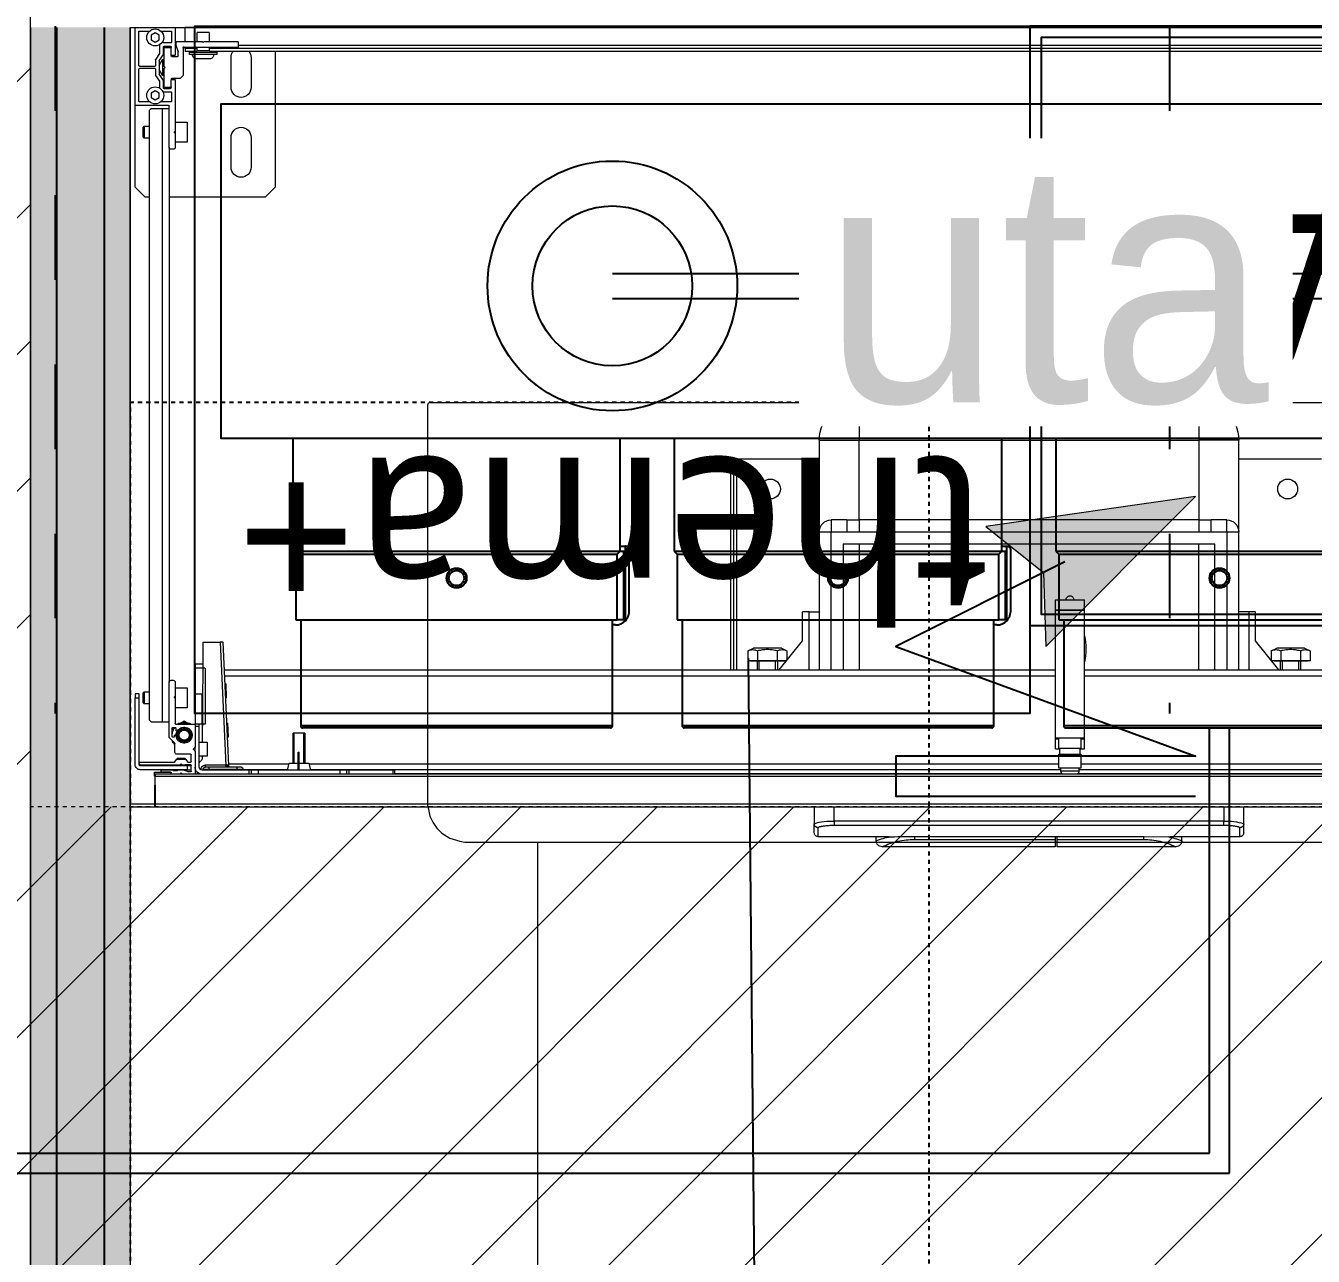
# Model space of a CAD drawing. Header units: centimetres. Extents: x 2191 to 12545, y -680 to 18662.
# Drawn here: x 10949.7 to 11014.2, y 9078.8 to 9140.4 of the extents above; entities that cross this region are included whole.
import ezdxf

# ---------------------------------------------------------------- set-up
doc = ezdxf.new("R2010")
doc.units = ezdxf.units.CM
for name, pattern in [('prlm_vmc', [0.282222, 0.141111, -0.141111]), ('Style de ligne -1', [0.41664, 0.20828, -0.20836]), ('VW-01', [0.41656, 0.20828, -0.20828])]:
    doc.linetypes.add(name, pattern=pattern)
for name, color, linetype in [('B Aménagement intérieur', 252, 'Continuous'), ('B Faux plafonds', 252, 'Continuous'), ('B Faux plafonds_Hatch', 252, 'Continuous'), ('B GÈnÈral_Hatch', 252, 'Continuous'), ('B Général', 252, 'Continuous'), ('C ANNOTATIONS-prestations', 252, 'Continuous'), ('D SURFACES-shab', 252, 'Continuous'), ('F REMPLISSAGE-vert clair', 252, 'Continuous'), ('F REMPLISSAGE-vert foncé', 252, 'Continuous'), ('prlm-CHAUFF', 4, 'Continuous')]:
    doc.layers.add(name, color=color, linetype=linetype)
for name, color, linetype, lineweight in [('F REMPLISSAGE-vert clair_Hatch', 7, 'Continuous', 5), ('F REMPLISSAGE-vert foncÈ_Hatch', 7, 'Continuous', 5), ('prlm-ELEC-CFO', 1, 'Continuous', 25), ('prlm-GAZ', 2, 'Continuous', 25)]:
    doc.layers.add(name, color=color, linetype=linetype, lineweight=lineweight)
doc.styles.add('prlm-chauff', font='trebucbi.ttf', dxfattribs={"height": 18})
doc.styles.add('prlm-elec-cfo', font='comic.ttf', dxfattribs={"height": 12})
doc.styles.get("Standard").update_dxf_attribs({"font": 'isocp.shx', "height": 15})

# ---------------------------------------------------------------- blocks, each defined once
blk = doc.blocks.new('G 100_80')
at = {"layer": 'B Général', "color": 7, "linetype": 'Continuous', "lineweight": 5}
for p, q in [((48.52, 43.75), (48.52, -43.75)), ((49.353, 10.75), (48.52, 10.75)), ((49.8, 10.75), (49.353, 10.75)), ((50, 10.55), (49.551, 10.55)), ((50, 10.55), (50, 7.06)), ((48.52, 9.75), (49.23, 9.75)), ((49.23, 9.75), (49.23, -9.75)), ((49.428, 9.75), (49.23, 9.75)), ((49.428, -9.75), (49.428, 9.75)), ((50.2, 7.65), (50, 7.65)), ((50.5, 7.35), (50.5, 7.35)), ((50.5, 7.35), (50.5, 1.416)), ((49.997, -5.76), (49.997, 5.76)), ((49.997, 5.74), (50.134, 5.74)), ((50.134, 1.416), (50.134, 5.74)), ((50.134, 1.416), (49.997, 1.416)), ((49.997, 1.307), (50.134, 1.307)), ((50.5, 1.416), (50.134, 1.416)), ((50.134, -5.74), (50.134, 1.307)), ((50.134, 1.307), (50.5, 1.307)), ((50.5, 1.307), (50.5, -7.35)), ((49.997, -5.74), (50.134, -5.74)), ((50, -7.037), (50, -10.55)), ((50.2, -7.65), (50, -7.65)), ((50.5, -7.35), (50.5, -7.35)), ((49.23, -9.75), (48.52, -9.75)), ((49.23, -9.75), (49.428, -9.75)), ((48.52, -10.75), (49.353, -10.75)), ((49.8, -10.75), (49.353, -10.75)), ((50, -10.55), (49.551, -10.55))]:
    blk.add_line(p, q, dxfattribs=at)
at = {"layer": 'B Général', "color": 7, "linetype": 'Continuous', "lineweight": 5, "flags": 128}
blk.add_lwpolyline([(9.5, -45), (9.5, 45), (48.52, 45), (48.52, -45)], close=True, dxfattribs=at)
for points in [[(49.23, 9.75, -0.052931), (49.238, 10.257, -0.052931), (49.353, 10.75)], [(49.8, 10.75, -0.198912), (49.941, 10.691, -0.198912), (50, 10.55)], [(49.998, 6.954, -0.015616), (50.088, 7.305, -0.015616), (50.2, 7.65)], [(50.134, 5.74, -0.052763), (50.232, 6.564, -0.052763), (50.5, 7.35)], [(50.2, 7.65, -0.198912), (50.412, 7.562, -0.198912), (50.5, 7.35)], [(50, -7.055), (50, -7.051, -0.000336), (49.997, -5.769), (49.997, -5.76)], [(50.5, -7.35, -0.052495), (50.232, -6.564, -0.052495), (50.134, -5.74)], [(50.2, -7.65, -0.015662), (50.088, -7.305, -0.015662), (49.998, -6.954)], [(50.5, -7.35, -0.198912), (50.412, -7.562, -0.198912), (50.2, -7.65)], [(49.353, -10.75, -0.057305), (49.234, -10.257, -0.057305), (49.23, -9.75)], [(50, -10.55, -0.198912), (49.941, -10.691, -0.198912), (49.8, -10.75)]]:
    blk.add_lwpolyline(points, format="xyb", dxfattribs=at)
blk.add_lwpolyline([(49.997, 5.76), (50, 7.067), (50, 7.068)], dxfattribs=at)
at = {"layer": 'B Général', "color": 7, "linetype": 'Continuous', "lineweight": 5}
for points, knots in [([(49.353, 10.75), (49.355, 10.75), (49.382, 10.75), (49.428, 10.736), (49.462, 10.717), (49.488, 10.698), (49.509, 10.674), (49.527, 10.647), (49.539, 10.619), (49.55, 10.579), (49.551, 10.554), (49.551, 10.552), (49.551, 10.55)], [0, 0, 0, 1, 2, 3, 4, 5, 6, 7, 8, 9, 9, 10, 10, 10]), ([(49.428, 9.75), (49.426, 10.038), (49.478, 10.413), (49.517, 10.522), (49.54, 10.549), (49.55, 10.55), (49.551, 10.55), (49.551, 10.55)], [0, 0, 0, 1, 2, 3, 4, 4, 5, 5, 5]), ([(49.551, -10.55), (49.517, -10.533), (49.484, -10.424), (49.425, -10.055), (49.428, -9.753), (49.428, -9.752), (49.428, -9.75)], [0, 0, 0, 1, 2, 3, 3, 4, 4, 4]), ([(49.551, -10.55), (49.551, -10.552), (49.55, -10.579), (49.537, -10.626), (49.518, -10.661), (49.499, -10.686), (49.475, -10.708), (49.449, -10.726), (49.421, -10.738), (49.382, -10.749), (49.356, -10.75), (49.355, -10.75), (49.353, -10.75)], [0, 0, 0, 1, 2, 3, 4, 5, 6, 7, 8, 9, 9, 10, 10, 10])]:
    blk.add_open_spline(points, degree=2, knots=knots, dxfattribs=at)
at = {"layer": 'C ANNOTATIONS-prestations', "lineweight": 5}
for p, q in [((46.87, 43.75), (46.87, -43.75)), ((46.97, -43.75), (46.97, 43.75)), ((9.5, 42.25), (9.5, -42.25)), ((10.55, 41.05), (10.55, -41.05)), ((10.7, 41), (10.7, -41)), ((41.65, 2.775), (41.65, 40.287)), ((41.95, 2.775), (41.95, 40.274)), ((10.4, 39.6), (10.4, -39.6)), ((46.35, 2.6), (46.35, 36.034)), ((46.65, 35.974), (46.65, 2.5)), ((46.85, 31.75), (46.85, 2.433)), ((31.1, 14.65), (31.1, 10.5)), ((40.56, 13.8), (40.704, 14.082)), ((40.56, 13.8), (40.56, 12.4)), ((40.704, 14.082), (41.2, 14.082)), ((40.704, 13.591), (41.2, 13.591)), ((41.2, 14.082), (41.2, 13.836)), ((41.2, 13.95), (41.22, 13.95)), ((41.2, 13.836), (41.2, 13.591)), ((41.2, 13.591), (41.2, 13.1)), ((41.22, 13.95), (41.22, 12.25)), ((41.22, 13.6), (41.65, 13.6)), ((41.2, 13.1), (41.2, 12.609)), ((41.65, 13.508), (41.22, 13.508)), ((41.65, 12.504), (40.205, 11.342)), ((40.704, 12.119), (40.56, 12.4)), ((40.704, 12.609), (41.2, 12.609)), ((41.2, 12.609), (41.2, 12.364)), ((41.2, 12.364), (41.2, 12.142)), ((41.22, 12.25), (41.2, 12.25)), ((41.65, 12.692), (41.22, 12.692)), ((41.65, 12.6), (41.22, 12.6)), ((40.704, 12.119), (41.171, 12.119)), ((38.75, 11.342), (38.75, 11)), ((40.205, 11.342), (38.75, 11.342)), ((38.75, 11), (41.65, 11)), ((38.75, 11), (38.75, 10.5)), ((34.75, 10.5), (30.15, 10.5)), ((30.15, 10.5), (30.15, 8.5)), ((41.65, 10.5), (34.75, 10.5)), ((34.75, 9.9), (34.75, 10.5)), ((34.15, 9.9), (34.15, 9.125)), ((34.75, 9.9), (34.15, 9.9)), ((34.75, 9.9), (41.65, 9.9)), ((34.75, 9.125), (34.75, 9.9)), ((34.15, 8.5), (34.15, 9.125)), ((34.75, 9.125), (34.15, 9.125)), ((35.35, -9.3), (35.35, 9.3)), ((41.65, 9.3), (35.35, 9.3)), ((28.15, 8.5), (28.15, -8.5)), ((28.15, 8.5), (30.15, 8.5)), ((30.15, -8.5), (30.15, 8.5)), ((30.15, 8.5), (34.15, 8.5)), ((34.15, 8.5), (34.15, -8.5)), ((34.15, 8.5), (34.742, 8.5)), ((34.742, -8.5), (34.742, 8.5)), ((41.65, 8.5), (35.35, 8.5)), ((38.65, 2.775), (38.15, 2.775)), ((38.15, 1.325), (38.15, 2.775)), ((38.65, 1.325), (38.65, 2.775)), ((38.675, 2.775), (38.65, 2.775)), ((38.675, 2.775), (38.675, 1.325)), ((45.075, 2.775), (38.675, 2.775)), ((45.075, 2.775), (45.075, 1.325)), ((45.1, 2.775), (45.075, 2.775)), ((45.075, 2.6), (45.575, 2.6)), ((45.6, 2.775), (45.1, 2.775)), ((45.1, 2.6), (45.1, 2.775)), ((45.575, 1.5), (45.575, 2.6)), ((45.6, 2.55), (45.6, 2.775)), ((45.875, 1.5), (45.875, 2.6)), ((45.875, 2.6), (46.575, 2.6)), ((46.575, 2.6), (46.575, 1.5)), ((45.575, 2.55), (45.875, 2.55)), ((46.575, 2.5), (46.725, 2.5)), ((46.725, 2.5), (46.725, 1.6)), ((38.65, 1.325), (38.15, 1.325)), ((38.675, 1.325), (38.65, 1.325)), ((45.075, 1.325), (38.675, 1.325)), ((41.65, -40.287), (41.65, 1.325)), ((41.95, -40.274), (41.95, 1.325)), ((45.575, 1.5), (45.075, 1.5)), ((45.1, 1.325), (45.075, 1.325)), ((45.1, 1.325), (45.1, 1.5)), ((45.6, 1.325), (45.1, 1.325)), ((45.875, 1.55), (45.575, 1.55)), ((45.6, 1.325), (45.6, 1.55)), ((46.575, 1.5), (45.875, 1.5)), ((46.35, -36.044), (46.35, 1.5)), ((46.725, 1.6), (46.575, 1.6)), ((46.65, 1.6), (46.65, -35.984)), ((46.85, 1.667), (46.85, -31.75)), ((28.15, -8.5), (30.15, -8.5)), ((34.15, -8.5), (30.15, -8.5)), ((30.15, -10.5), (30.15, -8.5)), ((34.15, -9.124), (34.15, -8.5)), ((34.15, -8.5), (34.742, -8.5)), ((35.35, -8.5), (41.65, -8.5)), ((34.15, -9.124), (34.15, -9.9)), ((34.15, -9.124), (34.75, -9.124)), ((34.75, -9.9), (34.75, -9.124)), ((35.35, -9.3), (41.65, -9.3)), ((34.15, -9.9), (34.75, -9.9)), ((41.65, -9.9), (34.75, -9.9)), ((34.75, -10.5), (34.75, -9.9)), ((30.15, -10.5), (34.75, -10.5)), ((31.1, -10.5), (31.1, -14.65)), ((34.75, -10.5), (41.65, -10.5)), ((38.75, -11), (38.75, -10.5)), ((41.65, -11), (38.75, -11)), ((38.75, -11), (38.75, -11.342)), ((40.205, -11.342), (38.75, -11.342)), ((41.65, -12.504), (40.205, -11.342)), ((40.56, -12.4), (40.704, -12.118)), ((40.704, -12.118), (41.171, -12.118)), ((41.2, -12.142), (41.2, -12.364)), ((40.56, -12.4), (40.56, -13.8)), ((40.704, -12.609), (41.2, -12.609)), ((41.2, -12.25), (41.22, -12.25)), ((41.2, -12.364), (41.2, -12.609)), ((41.2, -12.609), (41.2, -13.1)), ((41.22, -12.25), (41.22, -13.95)), ((41.22, -12.6), (41.65, -12.6)), ((41.65, -12.692), (41.22, -12.692)), ((41.2, -13.1), (41.2, -13.591)), ((41.65, -13.508), (41.22, -13.508)), ((40.704, -14.081), (40.56, -13.8)), ((40.704, -13.591), (41.2, -13.591)), ((40.704, -14.081), (41.2, -14.081)), ((41.2, -13.591), (41.2, -13.836)), ((41.2, -13.836), (41.2, -14.081)), ((41.22, -13.95), (41.2, -13.95)), ((41.65, -13.6), (41.22, -13.6)), ((31.1, -14.65), (31.1, -14.8)), ((31.1, -14.65), (41.65, -14.65)), ((31.1, -14.8), (41.65, -14.8)), ((31.1, -14.8), (31.1, -14.95)), ((31.1, -14.95), (41.65, -14.95)), ((46.67, -31.75), (46.67, -31.85)), ((46.87, -31.75), (46.67, -31.75)), ((46.67, -31.85), (46.67, -34.033)), ((46.67, -31.85), (46.87, -31.85)), ((46.87, -34.033), (46.67, -34.033)), ((46.67, -34.033), (46.67, -34.168)), ((46.67, -34.168), (46.67, -34.5)), ((46.67, -34.168), (46.87, -34.168)), ((46.67, -34.5), (46.67, -38.6)), ((46.67, -34.5), (46.87, -34.5)), ((46.32, -36.05), (46.67, -35.98)), ((46.32, -36.55), (46.32, -36.05)), ((44.82, -36.25), (44.82, -36.85)), ((44.82, -36.25), (46.32, -36.25)), ((46.32, -36.311), (44.82, -36.311)), ((45.911, -36.55), (45.775, -36.55)), ((45.775, -36.6), (45.775, -36.55)), ((45.911, -36.6), (45.775, -36.6)), ((46.67, -36.55), (45.911, -36.55)), ((45.911, -36.6), (45.911, -36.55)), ((46.67, -36.6), (45.911, -36.6)), ((46.32, -37.05), (46.32, -36.6)), ((46.32, -36.789), (44.82, -36.789)), ((46.32, -36.85), (44.82, -36.85)), ((46.67, -37.12), (46.32, -37.05)), ((46.35, -40.074), (46.35, -37.056)), ((46.65, -37.116), (46.65, -39.35)), ((10.7, -37.75), (17.5, -37.75)), ((17.5, -37.75), (18, -38.25)), ((18, -38.25), (18, -43.05)), ((46.67, -38.6), (46.67, -38.932)), ((46.67, -38.6), (46.87, -38.6)), ((11, -38.95), (12.5, -38.95)), ((15, -38.95), (16.5, -38.95)), ((46.67, -38.932), (46.67, -39.067)), ((46.87, -38.932), (46.67, -38.932)), ((46.67, -39.067), (46.67, -41.4)), ((46.67, -39.067), (46.87, -39.067)), ((10.2, -41.3), (10.2, -39.63)), ((10.23, -39.6), (10.47, -39.6)), ((10.5, -39.63), (10.5, -42.29)), ((12.5, -39.95), (11, -39.95)), ((16.5, -39.95), (15, -39.95)), ((46.52, -39.45), (46.52, -39.65)), ((46.52, -39.65), (46.52, -41.05)), ((46.62, -39.65), (46.52, -39.65)), ((46.67, -39.35), (46.62, -39.35)), ((46.62, -39.65), (46.62, -39.35)), ((46.62, -39.65), (46.67, -39.65)), ((46.62, -41.05), (46.62, -39.65)), ((46.413, -40.071), (40.27, -40.35)), ((40.27, -40.5), (46.42, -40.221)), ((40.27, -40.35), (40.27, -40.5)), ((40.27, -41.351), (40.27, -40.5)), ((43.056, -40.173), (42.354, -40.205)), ((42.357, -40.255), (42.354, -40.205)), ((43.056, -40.173), (43.058, -40.223)), ((45.018, -40.084), (44.316, -40.116)), ((44.319, -40.166), (44.316, -40.116)), ((45.018, -40.084), (45.02, -40.134)), ((46.425, -40.07), (46.413, -40.071)), ((46.413, -40.071), (46.42, -40.221)), ((46.42, -40.221), (46.425, -40.22)), ((46.42, -40.221), (46.42, -41.25)), ((9.75, -41.05), (9.75, -41.65)), ((9.75, -41.05), (10.2, -41.05)), ((10.5, -41.05), (10.65, -41.05)), ((10.65, -41.05), (10.75, -40.95)), ((10.65, -41.65), (10.65, -41.05)), ((10.7, -40.67), (10.75, -40.67)), ((10.75, -40.67), (10.75, -42.03)), ((10.75, -40.67), (10.85, -40.67)), ((10.85, -40.67), (10.85, -42.03)), ((11.08, -41.025), (11.08, -41.675)), ((41.57, -41.25), (44.37, -41.25)), ((41.57, -41.25), (41.57, -41.75)), ((44.37, -41.25), (44.37, -41.4)), ((45.27, -41.15), (45.97, -41.15)), ((45.27, -41.55), (45.27, -41.15)), ((45.97, -41.15), (45.97, -41.55)), ((46.42, -41.25), (46.52, -41.25)), ((46.52, -41.05), (46.52, -41.25)), ((46.62, -41.05), (46.52, -41.05)), ((46.67, -41.05), (46.62, -41.05)), ((46.62, -41.35), (46.62, -41.05)), ((10.2, -41.65), (9.75, -41.65)), ((10.25, -41.35), (10.2, -41.3)), ((10.2, -41.4), (10.25, -41.35)), ((10.2, -42.67), (10.2, -41.4)), ((10.65, -41.65), (10.5, -41.65)), ((10.55, -41.65), (10.55, -42.25)), ((10.75, -41.75), (10.65, -41.65)), ((10.7, -41.7), (10.7, -42.25)), ((44.47, -41.36), (40.27, -41.351)), ((41.37, -41.353), (41.37, -41.75)), ((41.37, -41.75), (41.57, -41.75)), ((41.57, -41.75), (42.87, -41.75)), ((42.87, -41.4), (42.87, -41.75)), ((44.37, -41.4), (42.87, -41.4)), ((42.87, -41.75), (44.37, -41.75)), ((44.37, -41.4), (44.37, -41.55)), ((44.37, -41.4), (45.27, -41.4)), ((44.37, -41.55), (44.37, -41.75)), ((44.47, -41.55), (44.37, -41.55)), ((44.37, -41.75), (44.4, -41.75)), ((44.37, -42.72), (44.37, -41.78)), ((44.4, -41.75), (45.508, -41.75)), ((44.472, -41.4), (44.47, -41.36)), ((46.52, -41.55), (44.47, -41.55)), ((44.47, -41.75), (44.47, -41.55)), ((45.732, -41.75), (45.508, -41.75)), ((45.529, -41.759), (45.599, -41.829)), ((45.641, -41.829), (45.711, -41.759)), ((45.732, -41.75), (46.84, -41.75)), ((45.97, -41.4), (46.067, -41.4)), ((46.62, -41.35), (46.67, -41.35)), ((46.765, -41.65), (46.87, -41.65)), ((46.84, -41.75), (46.87, -41.75)), ((9.5, -42.78), (9.5, -42.25)), ((10.2, -42.25), (9.5, -42.25)), ((10.55, -42.25), (10.5, -42.25)), ((10.5, -42.35), (11.9, -42.35)), ((10.55, -42.25), (10.7, -42.25)), ((10.75, -42.03), (10.7, -42.03)), ((10.85, -42.03), (10.75, -42.03)), ((11.9, -42.35), (12.05, -42.5)), ((12.05, -42.5), (12.05, -42.92)), ((14.25, -42.15), (15.25, -42.15)), ((14.25, -42.75), (14.25, -42.15)), ((15.25, -42.15), (15.25, -42.75)), ((42.55, -42.15), (43.55, -42.15)), ((42.55, -42.75), (42.55, -42.15)), ((43.55, -42.15), (43.55, -42.75)), ((44.278, -42.2), (44.22, -42.3)), ((44.22, -42.3), (44.278, -42.4)), ((45.114, -41.95), (44.726, -41.95)), ((45.87, -41.98), (45.87, -42.66)), ((46.24, -41.95), (45.9, -41.95)), ((46.07, -42.27), (46.09, -42.25)), ((46.07, -42.63), (46.07, -42.27)), ((46.07, -42.293), (46.12, -42.293)), ((46.09, -42.65), (46.09, -42.25)), ((46.09, -42.25), (46.12, -42.25)), ((46.12, -42.654), (46.12, -42.246)), ((46.133, -42.221), (46.257, -42.134)), ((46.27, -42.109), (46.27, -41.98)), ((46.371, -42.429), (46.411, -42.388)), ((46.411, -42.512), (46.371, -42.471)), ((46.4, -41.98), (46.4, -42.252)), ((46.4, -42.25), (46.45, -42.25)), ((46.4, -42.293), (46.45, -42.293)), ((46.42, -42.28), (46.42, -42.367)), ((46.42, -42.533), (46.42, -42.625)), ((46.72, -41.95), (46.43, -41.95)), ((46.45, -41.95), (46.45, -42.15)), ((46.45, -42.15), (46.45, -44.5)), ((46.45, -42.15), (46.65, -42.15)), ((46.65, -42.15), (46.65, -41.95)), ((46.65, -42.15), (46.65, -44.5)), ((46.65, -42.595), (46.65, -42.31)), ((46.661, -42.249), (46.7, -42.21)), ((46.661, -42.287), (46.661, -42.249)), ((46.7, -42.15), (46.7, -42.251)), ((46.72, -42.15), (46.7, -42.15)), ((46.75, -41.98), (46.75, -42.12)), ((46.821, -42.429), (46.87, -42.379)), ((46.87, -42.521), (46.821, -42.471)), ((46.835, -42.486), (46.835, -42.414)), ((9.5, -44.72), (9.5, -42.78)), ((9.53, -42.75), (10.87, -42.75)), ((9.68, -43.467), (9.68, -42.96)), ((9.71, -42.93), (10.24, -42.93)), ((10.395, -42.7), (10.23, -42.7)), ((10.27, -42.96), (10.27, -43.306)), ((10.695, -42.601), (10.405, -42.698)), ((10.45, -42.98), (10.45, -43.32)), ((10.87, -42.95), (10.48, -42.95)), ((10.5, -43.27), (10.5, -42.98)), ((10.92, -42.6), (10.705, -42.6)), ((10.87, -42.95), (10.92, -42.95)), ((10.9, -42.78), (10.9, -42.92)), ((10.95, -42.92), (10.95, -42.63)), ((12.08, -42.95), (12.13, -42.95)), ((12.1, -42.92), (12.1, -42.78)), ((12.13, -42.75), (14.7, -42.75)), ((12.52, -42.95), (12.13, -42.95)), ((12.5, -42.98), (12.5, -43.27)), ((12.55, -43.32), (12.55, -42.98)), ((12.73, -43.28), (12.73, -42.96)), ((12.76, -42.93), (13.19, -42.93)), ((13.22, -42.96), (13.22, -43.467)), ((13.4, -43.08), (13.4, -44.72)), ((15.5, -43.05), (13.43, -43.05)), ((13.55, -43.4), (13.55, -43.05)), ((14.7, -42.75), (14.729, -42.779)), ((14.7, -42.75), (14.8, -42.75)), ((14.771, -42.779), (14.8, -42.75)), ((14.8, -42.75), (15.5, -42.75)), ((15.5, -43.05), (42.27, -43.05)), ((15.6, -42.85), (15.6, -42.95)), ((42.17, -42.95), (42.17, -42.85)), ((42.27, -42.75), (42.958, -42.75)), ((45.028, -43.05), (42.27, -43.05)), ((42.958, -42.75), (43.082, -42.75)), ((42.979, -42.759), (42.999, -42.779)), ((43.041, -42.779), (43.061, -42.759)), ((43.082, -42.75), (44.34, -42.75)), ((44.25, -43.4), (44.25, -43.05)), ((44.54, -42.87), (44.54, -42.74)), ((44.54, -42.854), (44.566, -42.9)), ((44.57, -42.71), (44.68, -42.71)), ((44.99, -42.9), (44.57, -42.9)), ((44.71, -42.68), (44.71, -42.657)), ((44.92, -42.729), (44.92, -42.76)), ((44.95, -42.79), (44.99, -42.79)), ((45.02, -42.82), (45.02, -42.87)), ((45.321, -42.769), (45.049, -43.041)), ((45.184, -42.906), (45.27, -42.906)), ((45.27, -42.906), (45.328, -42.806)), ((45.77, -42.76), (45.342, -42.76)), ((46.07, -42.607), (46.12, -42.607)), ((46.09, -42.65), (46.07, -42.63)), ((46.12, -42.65), (46.09, -42.65)), ((46.257, -42.766), (46.133, -42.679)), ((46.27, -44.52), (46.27, -42.791)), ((46.4, -42.607), (46.45, -42.607)), ((46.45, -42.65), (46.4, -42.65)), ((46.4, -42.827), (46.4, -42.653)), ((46.42, -42.855), (46.42, -44.45)), ((46.65, -43.42), (46.65, -42.885)), ((46.661, -42.65), (46.661, -42.618)), ((46.7, -42.69), (46.661, -42.65)), ((46.7, -42.654), (46.7, -42.826)), ((46.77, -42.98), (46.77, -43.42)), ((46.77, -43.78), (46.77, -42.98)), ((46.77, -42.98), (46.87, -42.98)), ((46.84, -42.95), (46.8, -42.95)), ((9.885, -43.55), (9.769, -43.75)), ((9.769, -43.75), (9.885, -43.95)), ((10.115, -43.55), (9.885, -43.55)), ((10.231, -43.75), (10.115, -43.55)), ((10.115, -43.95), (10.231, -43.75)), ((10.364, -43.53), (10.786, -43.53)), ((10.48, -43.35), (10.841, -43.35)), ((11.45, -43.3), (10.53, -43.3)), ((10.803, -43.535), (11.088, -43.725)), ((10.858, -43.355), (11.142, -43.545)), ((11.1, -43.377), (11.1, -43.3)), ((11.1, -43.377), (11.9, -43.377)), ((11.4, -43.55), (11.1, -43.377)), ((11.105, -43.73), (11.41, -43.73)), ((11.159, -43.55), (11.841, -43.55)), ((11.177, -43.3), (11.177, -43.421)), ((11.44, -44.54), (11.44, -43.76)), ((11.45, -43.3), (11.5, -43.25)), ((11.5, -43.25), (11.55, -43.3)), ((12.47, -43.3), (11.55, -43.3)), ((11.56, -43.76), (11.56, -44.54)), ((11.59, -43.73), (11.904, -43.73)), ((11.9, -43.377), (11.6, -43.55)), ((11.823, -43.3), (11.823, -43.421)), ((11.858, -43.545), (12.15, -43.35)), ((11.9, -43.3), (11.9, -43.377)), ((11.904, -43.73), (12.197, -43.535)), ((12.15, -43.35), (12.52, -43.35)), ((12.214, -43.53), (12.536, -43.53)), ((12.785, -43.55), (12.669, -43.75)), ((12.669, -43.75), (12.785, -43.95)), ((13.015, -43.55), (12.785, -43.55)), ((13.131, -43.75), (13.015, -43.55)), ((13.015, -43.95), (13.131, -43.75)), ((13.55, -43.4), (44.25, -43.4)), ((13.55, -43.95), (13.55, -43.4)), ((44.25, -43.95), (44.25, -43.4)), ((46.74, -43.45), (46.68, -43.45)), ((46.97, -43.78), (46.77, -43.78)), ((46.87, -43.75), (46.97, -43.75)), ((46.97, -43.75), (46.97, -43.78)), ((47.42, -43.75), (46.97, -43.75)), ((9.68, -44.54), (9.68, -44.033)), ((9.885, -43.95), (10.115, -43.95)), ((12.785, -43.95), (13.015, -43.95)), ((13.22, -44.033), (13.22, -44.54)), ((13.65, -44.05), (13.55, -43.95)), ((13.65, -44.05), (44.15, -44.05)), ((14.45, -44.3), (14.45, -44.05)), ((14.45, -44.3), (15.05, -44.3)), ((14.5, -44.35), (14.45, -44.3)), ((15, -44.35), (14.5, -44.35)), ((15.05, -44.3), (15, -44.35)), ((15.05, -44.05), (15.05, -44.3)), ((18, -44.25), (17.5, -44.75)), ((18, -44.05), (18, -44.25)), ((42.75, -44.3), (42.75, -44.05)), ((42.75, -44.3), (43.35, -44.3)), ((42.8, -44.35), (42.75, -44.3)), ((43.3, -44.35), (42.8, -44.35)), ((43.35, -44.3), (43.3, -44.35)), ((43.35, -44.05), (43.35, -44.3)), ((44.25, -43.95), (44.15, -44.05)), ((9.5, -44.75), (9.5, -44.72)), ((9.53, -44.75), (9.5, -44.75)), ((13.37, -44.75), (9.53, -44.75)), ((11.41, -44.57), (9.71, -44.57)), ((13.19, -44.57), (11.59, -44.57)), ((17.5, -44.75), (13.37, -44.75)), ((43.05, -44.55), (42.85, -44.55)), ((42.85, -44.55), (42.85, -44.75)), ((42.85, -44.75), (43.05, -44.75)), ((46.4, -44.55), (43.05, -44.55)), ((43.05, -44.75), (43.05, -44.55)), ((46.4, -44.75), (43.05, -44.75)), ((46.32, -44.55), (46.3, -44.55))]:
    blk.add_line(p, q, dxfattribs=at)
at = {"layer": 'C ANNOTATIONS-prestations'}
blk.add_line((48.52, -43.75), (47.42, -43.75), dxfattribs=at)
at = {"layer": 'C ANNOTATIONS-prestations', "lineweight": 5, "flags": 128}
for points in [[(40.704, 13.591, -0.132797), (40.637, 13.836, -0.132797), (40.704, 14.082)], [(40.704, 12.119, -0.132797), (40.637, 12.364, -0.132797), (40.704, 12.609)], [(28.15, 8.5, -0.198912), (28.736, 9.914, -0.198912), (30.15, 10.5)], [(34.15, 9.9, -0.198912), (34.326, 10.324, -0.198912), (34.75, 10.5)], [(39.95, 2.775, -0.057544), (40.6, 2.85, -0.057544), (41.25, 2.775)], [(38.15, 1.85, -0.414214), (37.95, 2.05, -0.414214), (38.15, 2.25)], [(46.725, 2.5, -0.16547), (46.816, 2.469, -0.16547), (46.87, 2.388)], [(46.87, 1.712, -0.16547), (46.816, 1.631, -0.16547), (46.725, 1.6)], [(30.15, -10.5, -0.198912), (28.736, -9.914, -0.198912), (28.15, -8.5)], [(34.75, -10.5, -0.198912), (34.326, -10.324, -0.198912), (34.15, -9.9)], [(40.704, -12.609, -0.132797), (40.637, -12.364, -0.132797), (40.704, -12.118)], [(40.704, -14.081, -0.132797), (40.637, -13.836, -0.132797), (40.704, -13.591)], [(10.7, -39.05, -0.080612), (10.842, -38.976, -0.080612), (11, -38.95)], [(12.5, -38.95, -0.414214), (13, -39.45, -0.414214), (12.5, -39.95)], [(15, -39.95, -0.414214), (14.5, -39.45, -0.414214), (15, -38.95)], [(16.5, -38.95, -0.414214), (17, -39.45, -0.414214), (16.5, -39.95)], [(10.2, -39.63, -0.198912), (10.209, -39.609, -0.198912), (10.23, -39.6)], [(10.47, -39.6, -0.198912), (10.491, -39.609, -0.198912), (10.5, -39.63)], [(11, -39.95, -0.080612), (10.842, -39.924, -0.080612), (10.7, -39.85)], [(46.52, -39.45, -0.198912), (46.549, -39.379, -0.198912), (46.62, -39.35)], [(46.52, -39.97, -0.193016), (46.492, -40.039, -0.193016), (46.425, -40.07)], [(10.85, -40.827, -0.218554), (11.01, -40.873, -0.218554), (11.08, -41.025)], [(10.85, -40.826, -0.003145), (10.853, -40.826, -0.003145), (10.855, -40.826)], [(46.663, -41.445, -0.227222), (46.495, -41.406, -0.227222), (46.42, -41.25)], [(46.62, -41.35, -0.198912), (46.549, -41.321, -0.198912), (46.52, -41.25)], [(11.08, -41.675, -0.218554), (11.01, -41.827, -0.218554), (10.85, -41.873)], [(10.855, -41.873, -0.003145), (10.853, -41.874, -0.003145), (10.85, -41.874)], [(44.37, -41.78, -0.198912), (44.379, -41.759, -0.198912), (44.4, -41.75)], [(44.697, -42.632, -0.366532), (44.556, -42.134, -0.366532), (45.023, -41.913, -0.366532), (45.318, -42.338, -0.366532), (44.948, -42.699)], [(45.508, -41.75, -0.098491), (45.519, -41.752, -0.098491), (45.529, -41.759)], [(45.641, -41.829, -0.198912), (45.62, -41.837, -0.198912), (45.599, -41.829)], [(45.711, -41.759, -0.098491), (45.721, -41.752, -0.098491), (45.732, -41.75)], [(46.067, -41.4, -0.109774), (46.151, -41.419, -0.109774), (46.22, -41.472)], [(46.302, -41.55, -0.028434), (46.259, -41.513, -0.028434), (46.22, -41.472)], [(46.87, -41.4, -0.198912), (46.767, -41.647, -0.198912), (46.52, -41.75)], [(46.67, -41.4, -0.198912), (46.626, -41.506, -0.198912), (46.52, -41.55)], [(46.84, -41.75, -0.198912), (46.861, -41.759, -0.198912), (46.87, -41.78)], [(10.5, -42.35, -0.414214), (10.47, -42.32, -0.414214), (10.5, -42.29)], [(44.37, -42.646, -0.14145), (44.27, -42.3, -0.14145), (44.37, -41.954)], [(44.37, -42.54, -0.103148), (44.32, -42.3, -0.103148), (44.37, -42.06)], [(45.87, -41.98, -0.198912), (45.879, -41.959, -0.198912), (45.9, -41.95)], [(46.12, -42.246, -0.120588), (46.123, -42.232, -0.120588), (46.133, -42.221)], [(46.24, -41.95, -0.198912), (46.261, -41.959, -0.198912), (46.27, -41.98)], [(46.27, -42.109, -0.120588), (46.267, -42.123, -0.120588), (46.257, -42.134)], [(46.371, -42.471, -0.198912), (46.362, -42.45, -0.198912), (46.371, -42.429)], [(46.4, -41.98, -0.198912), (46.409, -41.959, -0.198912), (46.43, -41.95)], [(46.42, -42.28, -0.155096), (46.406, -42.269, -0.155096), (46.4, -42.252)], [(46.42, -42.367, -0.098491), (46.418, -42.378, -0.098491), (46.411, -42.388)], [(46.411, -42.512, -0.098491), (46.418, -42.522, -0.098491), (46.42, -42.533)], [(46.661, -42.249, -0.013224), (46.655, -42.25, -0.013224), (46.65, -42.25)], [(46.65, -42.31, -0.17724), (46.657, -42.291, -0.17724), (46.675, -42.28)], [(46.7, -42.251, -0.17724), (46.693, -42.27, -0.17724), (46.675, -42.28)], [(46.72, -41.95, -0.198912), (46.741, -41.959, -0.198912), (46.75, -41.98)], [(46.75, -42.12, -0.198912), (46.741, -42.141, -0.198912), (46.72, -42.15)], [(46.821, -42.471, -0.198912), (46.812, -42.45, -0.198912), (46.821, -42.429)], [(9.5, -42.78, -0.198912), (9.509, -42.759, -0.198912), (9.53, -42.75)], [(9.68, -42.96, -0.198912), (9.689, -42.939, -0.198912), (9.71, -42.93)], [(10.23, -42.7, -0.198912), (10.209, -42.691, -0.198912), (10.2, -42.67)], [(10.24, -42.93, -0.198912), (10.261, -42.939, -0.198912), (10.27, -42.96)], [(10.405, -42.698, -0.040241), (10.4, -42.7, -0.040241), (10.395, -42.7)], [(10.45, -42.98, -0.198912), (10.459, -42.959, -0.198912), (10.48, -42.95)], [(10.5, -42.98, -0.198912), (10.509, -42.959, -0.198912), (10.53, -42.95)], [(10.695, -42.601, -0.040241), (10.7, -42.6, -0.040241), (10.705, -42.6)], [(10.87, -42.75, -0.198912), (10.891, -42.759, -0.198912), (10.9, -42.78)], [(10.9, -42.92, -0.198912), (10.891, -42.941, -0.198912), (10.87, -42.95)], [(10.92, -42.6, -0.198912), (10.941, -42.609, -0.198912), (10.95, -42.63)], [(10.95, -42.92, -0.198912), (10.941, -42.941, -0.198912), (10.92, -42.95)], [(12.08, -42.95, -0.198912), (12.059, -42.941, -0.198912), (12.05, -42.92)], [(12.1, -42.78, -0.198912), (12.109, -42.759, -0.198912), (12.13, -42.75)], [(12.13, -42.95, -0.198912), (12.109, -42.941, -0.198912), (12.1, -42.92)], [(12.47, -42.95, -0.198912), (12.491, -42.959, -0.198912), (12.5, -42.98)], [(12.52, -42.95, -0.198912), (12.541, -42.959, -0.198912), (12.55, -42.98)], [(12.73, -42.96, -0.198912), (12.739, -42.939, -0.198912), (12.76, -42.93)], [(13.19, -42.93, -0.198912), (13.211, -42.939, -0.198912), (13.22, -42.96)], [(13.4, -43.08, -0.198912), (13.409, -43.059, -0.198912), (13.43, -43.05)], [(14.771, -42.779, -0.198912), (14.75, -42.787, -0.198912), (14.729, -42.779)], [(15.5, -42.75, -0.198912), (15.571, -42.779, -0.198912), (15.6, -42.85)], [(15.6, -42.95, -0.198912), (15.571, -43.021, -0.198912), (15.5, -43.05)], [(42.17, -42.85, -0.198912), (42.199, -42.779, -0.198912), (42.27, -42.75)], [(42.27, -43.05, -0.198912), (42.199, -43.021, -0.198912), (42.17, -42.95)], [(42.958, -42.75, -0.098491), (42.969, -42.752, -0.098491), (42.979, -42.759)], [(43.041, -42.779, -0.198912), (43.02, -42.787, -0.198912), (42.999, -42.779)], [(43.061, -42.759, -0.098491), (43.071, -42.752, -0.098491), (43.082, -42.75)], [(44.37, -42.72, -0.198912), (44.361, -42.741, -0.198912), (44.34, -42.75)], [(44.54, -42.74, -0.198912), (44.549, -42.719, -0.198912), (44.57, -42.71)], [(44.92, -42.9, -0.085942), (44.718, -42.865, -0.085942), (44.54, -42.764)], [(44.67, -42.9, -0.02871), (44.603, -42.867, -0.02871), (44.54, -42.827)], [(44.57, -42.9, -0.198912), (44.549, -42.891, -0.198912), (44.54, -42.87)], [(44.71, -42.68, -0.198912), (44.701, -42.701, -0.198912), (44.68, -42.71)], [(44.697, -42.632, -0.122946), (44.706, -42.643, -0.122946), (44.71, -42.657)], [(44.92, -42.7, -0.074153), (44.803, -42.683, -0.074153), (44.697, -42.632)], [(44.92, -42.729, -0.189855), (44.928, -42.708, -0.189855), (44.948, -42.699)], [(44.948, -42.699, -0.008728), (44.934, -42.7, -0.008728), (44.92, -42.7)], [(44.95, -42.79, -0.198912), (44.929, -42.781, -0.198912), (44.92, -42.76)], [(45.009, -42.893, -0.018566), (44.965, -42.898, -0.018566), (44.92, -42.9)], [(44.99, -42.79, -0.198912), (45.011, -42.799, -0.198912), (45.02, -42.82)], [(45.02, -42.87, -0.198912), (45.011, -42.891, -0.198912), (44.99, -42.9)], [(45.049, -43.041, -0.098491), (45.039, -43.048, -0.098491), (45.028, -43.05)], [(45.379, -42.76, -0.041018), (45.298, -42.829, -0.041018), (45.207, -42.883)], [(45.321, -42.769, -0.098491), (45.331, -42.762, -0.098491), (45.342, -42.76)], [(45.87, -42.66, -0.198912), (45.841, -42.731, -0.198912), (45.77, -42.76)], [(46.133, -42.679, -0.120588), (46.123, -42.668, -0.120588), (46.12, -42.654)], [(46.257, -42.766, -0.120588), (46.267, -42.777, -0.120588), (46.27, -42.791)], [(46.4, -42.653, -0.155096), (46.406, -42.636, -0.155096), (46.42, -42.625)], [(46.42, -42.855, -0.155096), (46.406, -42.844, -0.155096), (46.4, -42.827)], [(46.675, -42.625, -0.17724), (46.657, -42.614, -0.17724), (46.65, -42.595)], [(46.65, -42.65, -0.013224), (46.655, -42.65, -0.013224), (46.661, -42.65)], [(46.65, -42.885, -0.17724), (46.657, -42.866, -0.17724), (46.675, -42.855)], [(46.675, -42.625, -0.17724), (46.693, -42.635, -0.17724), (46.7, -42.654)], [(46.7, -42.826, -0.17724), (46.693, -42.845, -0.17724), (46.675, -42.855)], [(46.77, -42.98, -0.198912), (46.779, -42.959, -0.198912), (46.8, -42.95)], [(46.87, -42.92, -0.198912), (46.861, -42.941, -0.198912), (46.84, -42.95)], [(9.68, -43.47, -0.01196), (9.68, -43.469, -0.01196), (9.68, -43.467)], [(10.27, -43.306, -0.123554), (10.258, -43.354, -0.123554), (10.225, -43.39)], [(10.48, -43.35, -0.198912), (10.459, -43.341, -0.198912), (10.45, -43.32)], [(10.53, -43.3, -0.198912), (10.509, -43.291, -0.198912), (10.5, -43.27)], [(10.786, -43.53, -0.073633), (10.795, -43.531, -0.073633), (10.803, -43.535)], [(10.841, -43.35, -0.073633), (10.85, -43.351, -0.073633), (10.858, -43.355)], [(11.105, -43.73, -0.073633), (11.096, -43.729, -0.073633), (11.088, -43.725)], [(11.159, -43.55, -0.073633), (11.15, -43.549, -0.073633), (11.142, -43.545)], [(11.41, -43.73, -0.198912), (11.431, -43.739, -0.198912), (11.44, -43.76)], [(11.56, -43.76, -0.198912), (11.569, -43.739, -0.198912), (11.59, -43.73)], [(11.858, -43.545, -0.073633), (11.85, -43.549, -0.073633), (11.841, -43.55)], [(12.197, -43.535, -0.073633), (12.205, -43.531, -0.073633), (12.214, -43.53)], [(12.5, -43.27, -0.198912), (12.491, -43.291, -0.198912), (12.47, -43.3)], [(12.55, -43.32, -0.198912), (12.541, -43.341, -0.198912), (12.52, -43.35)], [(12.758, -43.349, -0.095961), (12.737, -43.317, -0.095961), (12.73, -43.28)], [(13.22, -43.467, -0.01196), (13.22, -43.469, -0.01196), (13.22, -43.47)], [(46.68, -43.45, -0.198912), (46.659, -43.441, -0.198912), (46.65, -43.42)], [(46.77, -43.42, -0.198912), (46.761, -43.441, -0.198912), (46.74, -43.45)], [(9.68, -44.033, -0.01196), (9.68, -44.031, -0.01196), (9.68, -44.03)], [(13.22, -44.03, -0.01196), (13.22, -44.031, -0.01196), (13.22, -44.033)], [(46.42, -44.45, -0.198912), (46.391, -44.521, -0.198912), (46.32, -44.55)], [(9.53, -44.75, -0.198912), (9.509, -44.741, -0.198912), (9.5, -44.72)], [(9.71, -44.57, -0.198912), (9.689, -44.561, -0.198912), (9.68, -44.54)], [(11.44, -44.54, -0.198912), (11.431, -44.561, -0.198912), (11.41, -44.57)], [(11.59, -44.57, -0.198912), (11.569, -44.561, -0.198912), (11.56, -44.54)], [(13.22, -44.54, -0.198912), (13.211, -44.561, -0.198912), (13.19, -44.57)], [(13.4, -44.72, -0.198912), (13.391, -44.741, -0.198912), (13.37, -44.75)], [(46.3, -44.55, -0.198912), (46.279, -44.541, -0.198912), (46.27, -44.52)], [(46.65, -44.5, -0.198912), (46.577, -44.677, -0.198912), (46.4, -44.75)], [(46.45, -44.5, -0.198912), (46.435, -44.535, -0.198912), (46.4, -44.55)]]:
    blk.add_lwpolyline(points, format="xyb", dxfattribs=at)
blk.add_lwpolyline([(34.75, -9.124), (34.742, -8.506), (34.742, -8.5)], dxfattribs=at)
at = {"layer": 'C ANNOTATIONS-prestations', "lineweight": 5}
for centre, radius in [((32.6, 12.95), 0.5), ((32.6, -12.95), 0.5), ((44.92, -42.3), 0.35), ((44.92, -42.3), 0.3), ((44.92, -42.3), 0.25), ((10, -43.75), 0.425), ((12.9, -43.75), 0.425)]:
    blk.add_circle(centre, radius, dxfattribs=at)
for points, knots in [([(40.704, 13.591), (40.575, 13.098), (40.702, 12.615), (40.703, 12.612), (40.704, 12.609)], [0, 0, 0, 1, 1, 2, 2, 2]), ([(34.742, 8.5), (34.746, 8.812), (34.75, 9.118), (34.75, 9.121), (34.75, 9.125)], [0, 0, 0, 1, 1, 2, 2, 2]), ([(40.704, -12.609), (40.575, -13.102), (40.702, -13.585), (40.703, -13.588), (40.704, -13.591)], [0, 0, 0, 1, 1, 2, 2, 2]), ([(46.425, -40.22), (46.423, -40.181), (46.422, -40.129), (46.422, -40.102), (46.422, -40.083), (46.423, -40.074), (46.424, -40.072), (46.424, -40.07), (46.424, -40.07), (46.424, -40.07), (46.425, -40.07)], [0, 0, 0, 1, 2, 3, 4, 5, 6, 7, 7, 8, 8, 8]), ([(46.52, -39.97), (46.52, -40.004), (46.513, -40.068), (46.501, -40.117), (46.491, -40.146), (46.48, -40.171), (46.467, -40.191), (46.457, -40.203), (46.447, -40.212), (46.433, -40.219), (46.426, -40.22), (46.425, -40.22), (46.425, -40.22)], [0, 0, 0, 1, 2, 3, 4, 5, 6, 7, 8, 9, 9, 10, 10, 10])]:
    blk.add_open_spline(points, degree=2, knots=knots, dxfattribs=at)
blk = doc.blocks.new('xi.thema+')
at = {"layer": 'prlm-CHAUFF', "color": 7, "linetype": 'prlm_vmc', "ltscale": 30}
for points in [[(-27.9, 0), (-27.9, 34.4)], [(27.9, 0), (27.9, 34.4)]]:
    blk.add_lwpolyline(points, dxfattribs=at)
at = {"layer": 'prlm-CHAUFF', "color": 0}
blk.add_lwpolyline([(-20.9, 0), (-20.9, 34.4), (20.9, 34.4), (20.9, 0)], close=True, dxfattribs=at)
for radius in [6.25, 4]:
    blk.add_circle((0, 13), radius, dxfattribs=at)
at = {"layer": 'prlm-CHAUFF', "color": 0, "insert": (0, 25.539), "char_height": 8, "width": 7.19706, "attachment_point": 5, "style": 'prlm-chauff'}
blk.add_mtext('thema+', dxfattribs=at)
blk = doc.blocks.new('xi.uta-yzen-g')
at = {"layer": 'prlm-CHAUFF', "ltscale": 50}
for p, q in [((-17.3, 35.02), (-1.7, 35.02)), ((-1.8, 35.12), (-17.2, 35.12)), ((-1.7, 29.72), (-1.7, 35.02)), ((1.8, 35.02), (17.4, 35.02)), ((1.8, 35.02), (1.8, 29.72)), ((1.9, 35.12), (17.3, 35.12)), ((17.4, 29.72), (17.4, 35.02)), ((20.9, 35.02), (36.5, 35.02)), ((20.9, 35.02), (20.9, 29.72)), ((21, 35.12), (36.4, 35.12)), ((36.5, 29.72), (36.5, 35.02)), ((-1.45, 29.72), (-17.55, 29.72)), ((-1.45, 26.42), (-1.45, 29.72)), ((1.144, 29.72), (1.55, 29.72)), ((1.144, 29.72), (1.144, 26.02)), ((1.2, 29.72), (1.2, 26.27)), ((1.22, 29.72), (1.22, 26.27)), ((17.65, 29.72), (1.55, 29.72)), ((1.55, 29.72), (1.55, 26.42)), ((1.65, 29.97), (1.8, 29.97)), ((17.65, 26.42), (17.65, 29.72)), ((20.244, 29.72), (20.65, 29.72)), ((20.244, 29.72), (20.244, 26.02)), ((20.3, 29.72), (20.3, 26.27)), ((20.32, 29.72), (20.32, 26.27)), ((36.75, 29.72), (20.65, 29.72)), ((20.65, 29.72), (20.65, 26.42)), ((20.75, 29.97), (20.9, 29.97)), ((36.75, 26.42), (36.75, 29.72)), ((0.95, 29.216), (0.95, 26.22)), ((20.05, 29.216), (20.05, 26.22)), ((1.2, 28.42), (1.22, 28.42)), ((20.3, 28.42), (20.32, 28.42)), ((1.22, 28.07), (1.2, 28.07)), ((20.32, 28.07), (20.3, 28.07)), ((1.2, 27.693), (1.22, 27.693)), ((1.22, 27.343), (1.2, 27.343)), ((1.2, 27.293), (1.22, 27.293)), ((1.22, 27.193), (1.2, 27.193)), ((20.3, 27.693), (20.32, 27.693)), ((20.32, 27.343), (20.3, 27.343)), ((20.3, 27.293), (20.32, 27.293)), ((20.32, 27.193), (20.3, 27.193)), ((-1.3, 26.27), (-17.7, 26.27)), ((-1.45, 26.42), (-17.55, 26.42)), ((-1.3, 26.27), (-1.45, 26.42)), ((-1.3, 20.62), (-1.3, 26.27)), ((1.4, 26.02), (1.15, 26.02)), ((1.22, 26.27), (1.2, 26.27)), ((1.4, 26.27), (1.22, 26.27)), ((1.55, 26.42), (1.4, 26.27)), ((17.8, 26.27), (1.4, 26.27)), ((1.4, 26.27), (1.4, 20.62)), ((17.65, 26.42), (1.55, 26.42)), ((17.8, 26.27), (17.65, 26.42)), ((17.8, 20.62), (17.8, 26.27)), ((20.5, 26.02), (20.25, 26.02)), ((20.32, 26.27), (20.3, 26.27)), ((20.5, 26.27), (20.32, 26.27)), ((20.65, 26.42), (20.5, 26.27)), ((36.9, 26.27), (20.5, 26.27)), ((20.5, 26.27), (20.5, 20.62)), ((36.75, 26.42), (20.65, 26.42)), ((36.9, 26.27), (36.75, 26.42)), ((36.9, 20.62), (36.9, 26.27))]:
    blk.add_line(p, q, dxfattribs=at)
for points in [[(-39, 30), (-39, 0), (0, 0), (0, 30)], [(-38.429, 29.429), (-38.429, 0.571), (-0.571, 0.571), (-0.571, 29.429)], [(-40.5, 20.62), (-40.5, 3.9), (40.5, 3.9), (40.5, 20.62)]]:
    blk.add_lwpolyline(points, close=True, dxfattribs=at)
for centre, radius in [((-9.5, 27.62), 0.5), ((-9.5, 27.62), 0.48), ((-9.5, 27.62), 0.38), ((9.6, 27.62), 0.5), ((9.6, 27.62), 0.48), ((9.6, 27.62), 0.38), ((28.7, 27.62), 0.5), ((28.7, 27.62), 0.48), ((28.7, 27.62), 0.38)]:
    blk.add_circle(centre, radius, dxfattribs=at)
for centre, radius, start, end in [((-1.8, 35.02), 0.1, 0, 90), ((1.9, 35.02), 0.1, 90, 180), ((17.3, 35.02), 0.1, 0, 90), ((21, 35.02), 0.1, 90, 180), ((36.4, 35.02), 0.1, 0, 90), ((1.725, 29.24), 0.776, 138.52479, 181.76751), ((1.65, 29.27), 0.7, 90, 136.27309), ((20.825, 29.24), 0.776, 138.52479, 181.76751), ((20.75, 29.27), 0.7, 90, 136.27309), ((1.15, 26.22), 0.2, 180, 268.32391), ((1.15, 26.22), 0.2, 268.32391, 270), ((20.25, 26.22), 0.2, 180, 268.32391), ((20.25, 26.22), 0.2, 268.32391, 270)]:
    blk.add_arc(centre, radius, start, end, dxfattribs=at)
for centre, major_axis, ratio, start_param, end_param in [((1.65, 28.959), (-0.45, 0), 0.974723, 5.983927, 6.283185), ((20.75, 28.959), (-0.45, 0), 0.974723, 5.983927, 6.283185), ((1.65, 28.603), (-0.45, 0), 0.974723, 5.983927, 6.283185), ((2.45, 28.603), (-1.25, 0), 0.146694, 0, 0.179125), ((20.75, 28.603), (-0.45, 0), 0.974723, 5.983927, 6.283185), ((21.55, 28.603), (-1.25, 0), 0.146694, 0, 0.179125)]:
    blk.add_ellipse(centre, major_axis=major_axis, ratio=ratio, start_param=start_param, end_param=end_param, dxfattribs=at)
for points in [[(1.218, 29.391), (1.214, 29.379), (1.211, 29.366), (1.203, 29.324), (1.2, 29.294), (1.2, 29.265)], [(20.318, 29.391), (20.314, 29.379), (20.311, 29.366), (20.303, 29.324), (20.3, 29.294), (20.3, 29.265)]]:
    blk.add_open_spline(points, degree=3, knots=[0.8185803, 0.8185803, 0.8185803, 0.8185803, 0.875, 0.875, 1, 1, 1, 1], dxfattribs=at)
at = {"layer": 'prlm-CHAUFF', "ltscale": 50, "insert": (-31.697, 16.894), "char_height": 10, "width": 139.79252, "attachment_point": 1}
blk.add_mtext('UTA', dxfattribs=at)
blk = doc.blocks.new('xi.UTA')
at = {"layer": 'prlm-ELEC-CFO', "lineweight": 5}
blk.add_hatch(color=0, dxfattribs=at).paths.add_polyline_path([(-3, 6), (-0.103, 3.699), (0, 0), (7.5, 7.5)])
at = {"layer": 'prlm-ELEC-CFO', "color": 0, "lineweight": 5, "flags": 128}
blk.add_lwpolyline([(-3, 6), (-0.103, 3.699), (0, 0), (7.5, 7.5)], close=True, dxfattribs=at)
at = {"layer": 'prlm-ELEC-CFO', "color": 0}
blk.add_lwpolyline([(0.955, 4.227), (-7.5, 0), (7.5, -5.5), (-7.5, -5.5), (-7.5, -7.5), (7.5, -7.5)], dxfattribs=at)
blk = doc.blocks.new('200_wc-2')
at = {"layer": 'B Général', "color": 7, "linetype": 'Continuous', "lineweight": 5}
for p, q in [((-25, -20.1), (-25, 0)), ((-24.9, 0.1), (24.9, 0.1)), ((-19.5, -44.2), (-19.5, -21.9))]:
    blk.add_line(p, q, dxfattribs=at)
at = {"layer": 'B Général', "color": 7, "linetype": 'Continuous', "lineweight": 5, "flags": 128}
blk.add_lwpolyline([(-25, -20.1), (-24.9, -20.6), (-24.75, -20.9), (-24.55, -21.2), (-24.3, -21.45), (-23.9, -21.7), (-23.4, -21.85), (-23.15, -21.9), (23.25, -21.9), (23.55, -21.85), (23.9, -21.7), (24.2, -21.5), (24.45, -21.3), (24.65, -21.05), (24.8, -20.75), (24.9, -20.5), (24.95, -20.3), (25, -20.1)], dxfattribs=at)
at = {"layer": 'B Général', "color": 7, "linetype": 'Continuous', "lineweight": 5}
blk.add_arc((-24.9, 0), 0.1, 90, 180, dxfattribs=at)
blk = doc.blocks.new('Groupe-126-1')
at = {"layer": 'B Général', "color": 154, "linetype": 'Style de ligne -1', "true_color": 0x0053a6, "flags": 128}
blk.add_lwpolyline([(-35.4, 7.6), (35.6, 7.6), (35.6, -32.4), (-35.4, -32.4)], close=True, dxfattribs=at)
at = {"layer": 'B Général', "xscale": -1, "rotation": 270}
blk.add_blockref('200_wc-2', (35.5, 7.5), dxfattribs=at)
blk = doc.blocks.new('WC-plan-PMR')
at = {"layer": 'B Général', "color": 7}
blk.add_blockref('Groupe-126-1', (0, 0), dxfattribs=at)

msp = doc.modelspace()

# ---------------------------------------------------------------- hatches: boundary and pattern name
at = {"layer": 'B Faux plafonds_Hatch', "linetype": 'Continuous', "lineweight": 5, "true_color": 0xaaaaaa}
h = msp.add_hatch(dxfattribs=at)
h.set_pattern_fill('F_P__SOFFITE', color=253, style=0, pattern_type=2)
h.set_pattern_definition([(45, (-631.1073, 4809.249), (-3.5277778, 3.3072917), [])])
h.paths.add_polyline_path([(10818.338, 9307.417), (10818.338, 8961.439), (11049.935, 8961.439), (11049.935, 9101.317), (10949.935, 9101.317), (10949.935, 9307.417)])

# ---------------------------------------------------------------- linework, layer by layer
at = {"layer": 'B Faux plafonds', "color": 7, "linetype": 'VW-01', "lineweight": 5, "flags": 128}
msp.add_lwpolyline([(10818.338, 9307.417), (10818.338, 8961.439), (11049.935, 8961.439), (11049.935, 9101.317), (10949.935, 9101.317), (10949.935, 9307.417)], close=True, dxfattribs=at)
at = {"layer": 'B GÈnÈral_Hatch', "color": 9, "linetype": 'Continuous', "true_color": 0xc0dcc0}
msp.add_solid([(10954.935, 9054.419), (10954.935, 9140.317), (10949.935, 9054.419), (10949.935, 9140.317)], dxfattribs=at)
at = {"layer": 'B Général', "color": 98, "linetype": 'Continuous', "lineweight": 13, "true_color": 0x004400}
for p, q in [((10949.935, 9140.317), (10949.935, 9054.419)), ((10954.935, 9140.317), (10954.935, 9136.419)), ((10954.935, 9131.419), (10954.935, 9054.419))]:
    msp.add_line(p, q, dxfattribs=at)
at = {"layer": 'D SURFACES-shab', "lineweight": 18, "flags": 128}
for points in [[(10949.935, 8961.439), (10949.935, 9307.417), (10818.338, 9307.417), (10818.338, 8961.439)], [(11303.338, 8961.439), (11303.338, 9149.417), (11114.935, 9149.417), (11114.935, 9149.417), (11049.935, 9149.417), (11049.935, 9101.438), (10954.935, 9101.438), (10954.935, 8961.439)]]:
    msp.add_lwpolyline(points, close=True, dxfattribs=at)
at = {"layer": 'F REMPLISSAGE-vert clair'}
for p, q in [((10951.235, 9140.317), (10951.235, 9054.419)), ((10953.635, 9140.317), (10953.635, 9054.419))]:
    msp.add_line(p, q, dxfattribs=at)
at = {"layer": 'F REMPLISSAGE-vert clair_Hatch', "color": 9, "linetype": 'Continuous', "true_color": 0xc0dcc0}
msp.add_solid([(10953.635, 9054.419), (10953.635, 9140.317), (10951.235, 9054.419), (10951.235, 9140.317)], dxfattribs=at)
at = {"layer": 'F REMPLISSAGE-vert foncÈ_Hatch', "color": 54, "linetype": 'Continuous', "true_color": 0x99aa00}
for points in [[(10951.235, 9054.419), (10951.235, 9140.317), (10949.935, 9054.419), (10949.935, 9140.317)], [(10954.935, 9054.419), (10954.935, 9140.317), (10953.635, 9054.419), (10953.635, 9140.317)]]:
    msp.add_solid(points, dxfattribs=at)
at = {"layer": 'F REMPLISSAGE-vert foncé', "color": 98, "linetype": 'Continuous', "lineweight": 13, "true_color": 0x004400}
for p, q in [((10949.935, 9140.317), (10949.935, 9054.419)), ((10954.935, 9140.317), (10954.935, 9054.419))]:
    msp.add_line(p, q, dxfattribs=at)
at = {"layer": 'F REMPLISSAGE-vert foncé'}
for p, q in [((10951.235, 9140.317), (10951.235, 9054.419)), ((10953.635, 9140.317), (10953.635, 9054.419))]:
    msp.add_line(p, q, dxfattribs=at)
at = {"layer": 'prlm-CHAUFF', "ltscale": 50}
for p, q in [((10979.073, 9128.006), (11337.376, 9128.006)), ((10979.073, 9126.756), (11337.376, 9126.756)), ((11008.973, 9083.972), (11008.973, 9105.261)), ((11009.973, 9082.972), (11009.973, 9105.261)), ((10901.009, 9083.972), (11008.973, 9083.972)), ((10900.009, 9082.972), (11009.973, 9082.972))]:
    msp.add_line(p, q, dxfattribs=at)
at = {"layer": 'prlm-GAZ'}
msp.add_lwpolyline([(10681.771, 9096.453), (10718.45, 9032.992), (10986.629, 9032.992), (10985.886, 9108.757)], dxfattribs=at)

# ---------------------------------------------------------------- block references
at = {"layer": 'B Aménagement intérieur', "color": 7, "rotation": 270}
msp.add_blockref('G 100_80', (10999.935, 9149.817), dxfattribs=at)
at = {"layer": 'B Général', "color": 7, "xscale": -1, "rotation": 270}
msp.add_blockref('WC-plan-PMR', (10987.335, 9085.938), dxfattribs=at)
at = {"layer": 'prlm-CHAUFF', "rotation": 179.9998100426611}
msp.add_blockref('xi.thema+', (10979.073, 9140.381), dxfattribs=at)
at = {"layer": 'prlm-CHAUFF', "ltscale": 50, "rotation": 180}
msp.add_blockref('xi.uta-yzen-g', (10999.973, 9140.381), dxfattribs=at)
at = {"layer": 'prlm-ELEC-CFO'}
msp.add_blockref('xi.UTA', (11000.77, 9109.343), dxfattribs=at)

# ---------------------------------------------------------------- next in the draw order: texts
at = {"layer": 'prlm-ELEC-CFO', "lineweight": 20, "insert": (11000.774, 9127.474), "char_height": 12, "attachment_point": 5, "line_spacing_factor": 0.8, "style": 'prlm-elec-cfo', "bg_fill": 3, "box_fill_scale": 1.1, "bg_fill_color": 256, "bg_fill_transparency": 0}
msp.add_mtext('uta', dxfattribs=at)

doc.saveas('drawing.dxf')
